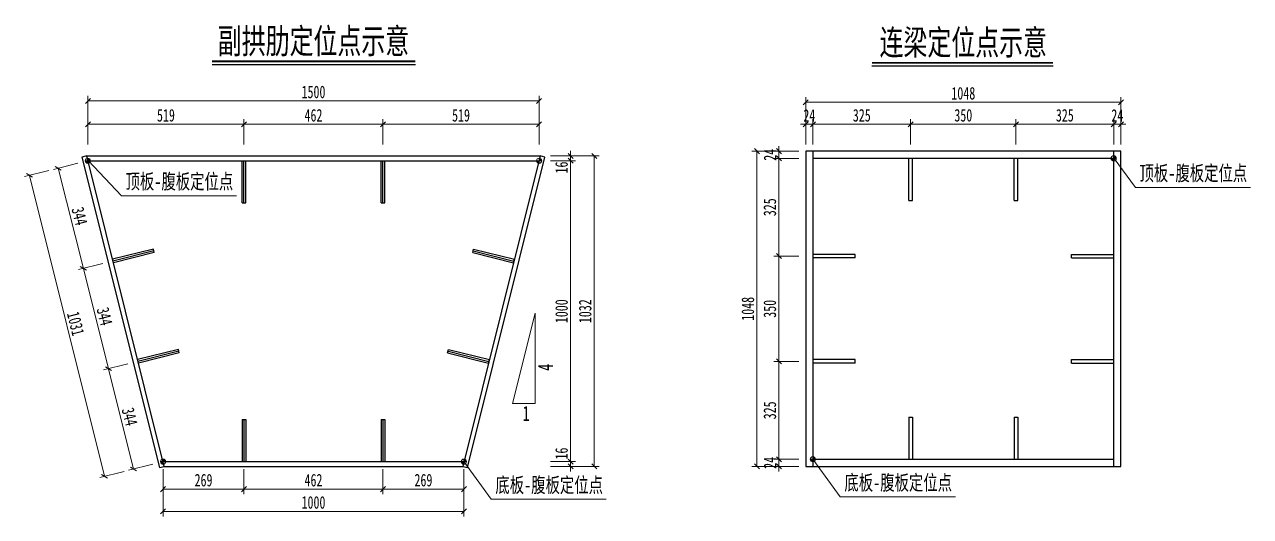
# Model space of a CAD drawing. Header units: millimetres. Extents: x -60009 to 63758, y -2164 to 95433.
# Drawn here: x -26886 to -22811, y 47503 to 49138 of the extents above; entities that cross this region are included whole.
import ezdxf
from ezdxf.enums import TextEntityAlignment as Align

# ---------------------------------------------------------------- set-up
doc = ezdxf.new("R2010")
doc.units = ezdxf.units.MM
doc.layers.get('Defpoints').update_dxf_attribs({"color": 8})
for name, color, linetype, lineweight in [('文字', 7, 'Continuous', 15), ('标注线及字体', 2, 'Continuous', 15), ('细实线', 4, 'Continuous', 15), ('钢板粗线', 1, 'Continuous', 25)]:
    doc.layers.add(name, color=color, linetype=linetype, lineweight=lineweight)
doc.styles.add('111', font='仿宋_GB2312.TTF', dxfattribs={"width": 0.7})
doc.styles.add('BM_Dim', font='仿宋_GB2312.TTF', dxfattribs={"width": 0.85})
doc.dimstyles.new('200', dxfattribs={"dimscale": 0, "dimtxt": 2.5, "dimasz": 1, "dimexe": 1, "dimexo": 1, "dimgap": 0.6, "dimtad": 1, "dimdec": 0, "dimdsep": 46, "dimtxsty": '111', "dimblk": 'OBLIQUE', "dimcen": 0, "dimclrd": 4, "dimclre": 4, "dimclrt": 4, "dimadec": 1, "dimazin": 2, "dimtfac": 1, "dimtdec": 0, "dimtix": 1, "dimtmove": 2, "dimatfit": 3, "dimfxl": 4, "dimfxlon": 1, "dimtolj": 1, "dimlwd": -1, "dimlwe": -1, "dimarcsym": 0})

# ---------------------------------------------------------------- blocks, each defined once
blk = doc.blocks.new('_Oblique')
at = {"color": 0, "linetype": 'ByBlock', "lineweight": -2}
blk.add_line((-0.5, -0.5), (0.5, 0.5), dxfattribs=at)
blk = doc.blocks.new('*D86')
at = {"layer": 'Defpoints', "color": 0}
for p in [(-26156.6, 48806.5), (-26675.6, 48685.3), (-26156.6, 48685.3)]:
    blk.add_point(p, dxfattribs=at)
at = {"layer": '细实线', "color": 4}
for p, q in [((-26675.6, 48739.8), (-26675.6, 48823.2)), ((-26675.6, 48806.5), (-26156.6, 48806.5)), ((-26156.6, 48739.8), (-26156.6, 48823.2))]:
    blk.add_line(p, q, dxfattribs=at)
at = {"layer": '细实线', "color": 4, "xscale": 16.66666666666666, "yscale": 16.66666666666666, "zscale": 16.66666666666666, "rotation": 180}
blk.add_blockref('_Oblique', (-26675.6, 48806.5), dxfattribs=at)
at = {"layer": '细实线', "color": 4, "xscale": 16.66666666666666, "yscale": 16.66666666666666, "zscale": 16.66666666666666}
blk.add_blockref('_Oblique', (-26156.6, 48806.5), dxfattribs=at)
at = {"layer": '细实线', "color": 4, "insert": (-26416.1, 48836.3), "char_height": 41.67, "attachment_point": 5, "style": '111'}
blk.add_mtext('\\A1;519', dxfattribs=at)
blk = doc.blocks.new('*D87')
at = {"layer": 'Defpoints', "color": 0}
for p in [(-25694.6, 48806.5), (-26156.6, 48685.3), (-25694.6, 48685.3)]:
    blk.add_point(p, dxfattribs=at)
at = {"layer": '细实线', "color": 4}
for p, q in [((-26156.6, 48739.8), (-26156.6, 48823.2)), ((-26156.6, 48806.5), (-25694.6, 48806.5)), ((-25694.6, 48739.8), (-25694.6, 48823.2))]:
    blk.add_line(p, q, dxfattribs=at)
at = {"layer": '细实线', "color": 4, "xscale": 16.66666666666666, "yscale": 16.66666666666666, "zscale": 16.66666666666666, "rotation": 180}
blk.add_blockref('_Oblique', (-26156.6, 48806.5), dxfattribs=at)
at = {"layer": '细实线', "color": 4, "xscale": 16.66666666666666, "yscale": 16.66666666666666, "zscale": 16.66666666666666}
blk.add_blockref('_Oblique', (-25694.6, 48806.5), dxfattribs=at)
at = {"layer": '细实线', "color": 4, "insert": (-25925.6, 48836.3), "char_height": 41.67, "attachment_point": 5, "style": '111'}
blk.add_mtext('\\A1;462', dxfattribs=at)
blk = doc.blocks.new('*D88')
at = {"layer": 'Defpoints', "color": 0}
for p in [(-25694.6, 48806.5), (-25694.6, 48685.3), (-25175.6, 48685.3)]:
    blk.add_point(p, dxfattribs=at)
at = {"layer": '细实线', "color": 4}
for p, q in [((-25694.6, 48739.8), (-25694.6, 48823.2)), ((-25175.6, 48806.5), (-25694.6, 48806.5)), ((-25175.6, 48739.8), (-25175.6, 48823.2))]:
    blk.add_line(p, q, dxfattribs=at)
at = {"layer": '细实线', "color": 4, "xscale": 16.66666666666666, "yscale": 16.66666666666666, "zscale": 16.66666666666666, "rotation": 180}
blk.add_blockref('_Oblique', (-25694.6, 48806.5), dxfattribs=at)
at = {"layer": '细实线', "color": 4, "xscale": 16.66666666666666, "yscale": 16.66666666666666, "zscale": 16.66666666666666}
blk.add_blockref('_Oblique', (-25175.6, 48806.5), dxfattribs=at)
at = {"layer": '细实线', "color": 4, "insert": (-25435.1, 48836.3), "char_height": 41.67, "attachment_point": 5, "style": '111'}
blk.add_mtext('\\A1;519', dxfattribs=at)
blk = doc.blocks.new('*D89')
at = {"layer": 'Defpoints', "color": 0, "transparency": 16777216}
for p in [(-25175.6, 48884.1), (-26675.6, 48685.3), (-25175.6, 48685.3)]:
    blk.add_point(p, dxfattribs=at)
at = {"layer": '细实线', "color": 4, "transparency": 16777216}
for p, q in [((-26675.6, 48817.4), (-26675.6, 48900.8)), ((-26675.6, 48884.1), (-25175.6, 48884.1)), ((-25175.6, 48817.4), (-25175.6, 48900.8))]:
    blk.add_line(p, q, dxfattribs=at)
at = {"layer": '细实线', "color": 4, "transparency": 16777216, "xscale": 16.66666666666666, "yscale": 16.66666666666666, "zscale": 16.66666666666666, "rotation": 180}
blk.add_blockref('_Oblique', (-26675.6, 48884.1), dxfattribs=at)
at = {"layer": '细实线', "color": 4, "transparency": 16777216, "xscale": 16.66666666666666, "yscale": 16.66666666666666, "zscale": 16.66666666666666}
blk.add_blockref('_Oblique', (-25175.6, 48884.1), dxfattribs=at)
at = {"layer": '细实线', "color": 4, "transparency": 16777216, "insert": (-25925.6, 48913.9), "char_height": 41.67, "attachment_point": 5, "style": '111'}
blk.add_mtext('\\A1;1500', dxfattribs=at)
blk = doc.blocks.new('*D90')
at = {"layer": 'Defpoints', "color": 0, "transparency": 16777216}
for p in [(-26675.6, 48685.3), (-26592.3, 48352), (-26690.7, 48327.4)]:
    blk.add_point(p, dxfattribs=at)
at = {"layer": '细实线', "color": 4, "transparency": 16777216}
for p, q in [((-26709.3, 48676.9), (-26790.2, 48656.7)), ((-26774, 48660.7), (-26690.7, 48327.4)), ((-26626, 48343.6), (-26706.8, 48323.4))]:
    blk.add_line(p, q, dxfattribs=at)
at = {"layer": '细实线', "color": 4, "transparency": 16777216, "xscale": 16.66666666666666, "yscale": 16.66666666666666, "zscale": 16.66666666666666}
for p, rotation in [((-26774, 48660.7), 104.0362434679324), ((-26690.7, 48327.4), 284.0362434679324)]:
    blk.add_blockref('_Oblique', p, dxfattribs=dict(at, rotation=rotation))
at = {"layer": '细实线', "color": 4, "transparency": 16777216, "insert": (-26703.4, 48501.3), "char_height": 41.67, "attachment_point": 5, "rotation": 284.0362, "style": '111'}
blk.add_mtext('\\A1;344', dxfattribs=at)
blk = doc.blocks.new('*D91')
at = {"layer": 'Defpoints', "color": 0, "transparency": 16777216}
for p in [(-26592.3, 48352), (-26509, 48018.7), (-26607.3, 47994.1)]:
    blk.add_point(p, dxfattribs=at)
at = {"layer": '细实线', "color": 4, "transparency": 16777216}
for p, q in [((-26626, 48343.6), (-26706.8, 48323.4)), ((-26690.7, 48327.4), (-26607.3, 47994.1)), ((-26542.6, 48010.2), (-26623.5, 47990))]:
    blk.add_line(p, q, dxfattribs=at)
at = {"layer": '细实线', "color": 4, "transparency": 16777216, "xscale": 16.66666666666666, "yscale": 16.66666666666666, "zscale": 16.66666666666666}
for p, rotation in [((-26690.7, 48327.4), 104.0362434679335), ((-26607.3, 47994.1), 284.0362434679336)]:
    blk.add_blockref('_Oblique', p, dxfattribs=dict(at, rotation=rotation))
at = {"layer": '细实线', "color": 4, "transparency": 16777216, "insert": (-26620.1, 48168), "char_height": 41.67, "attachment_point": 5, "rotation": 284.0362, "style": '111'}
blk.add_mtext('\\A1;344', dxfattribs=at)
blk = doc.blocks.new('*D92')
at = {"layer": 'Defpoints', "color": 0, "transparency": 16777216}
for p in [(-26509, 48018.7), (-26524, 47660.7), (-26425.6, 47685.3)]:
    blk.add_point(p, dxfattribs=at)
at = {"layer": '细实线', "color": 4, "transparency": 16777216}
for p, q in [((-26542.6, 48010.2), (-26623.5, 47990)), ((-26607.3, 47994.1), (-26524, 47660.7)), ((-26459.3, 47676.9), (-26540.2, 47656.7))]:
    blk.add_line(p, q, dxfattribs=at)
at = {"layer": '细实线', "color": 4, "transparency": 16777216, "xscale": 16.66666666666666, "yscale": 16.66666666666666, "zscale": 16.66666666666666}
for p, rotation in [((-26607.3, 47994.1), 104.0362434679088), ((-26524, 47660.7), 284.0362434679088)]:
    blk.add_blockref('_Oblique', p, dxfattribs=dict(at, rotation=rotation))
at = {"layer": '细实线', "color": 4, "transparency": 16777216, "insert": (-26536.7, 47834.6), "char_height": 41.67, "attachment_point": 5, "rotation": 284.0362, "style": '111'}
blk.add_mtext('\\A1;344', dxfattribs=at)
blk = doc.blocks.new('*D93')
at = {"layer": 'Defpoints', "color": 0, "transparency": 16777216}
for p in [(-26675.6, 48685.3), (-26425.6, 47685.3), (-26620.1, 47636.7)]:
    blk.add_point(p, dxfattribs=at)
at = {"layer": '细实线', "color": 4, "transparency": 16777216}
for p, q in [((-26805.4, 48652.9), (-26886.3, 48632.7)), ((-26870.1, 48636.7), (-26620.1, 47636.7)), ((-26555.4, 47652.9), (-26636.3, 47632.7))]:
    blk.add_line(p, q, dxfattribs=at)
at = {"layer": '细实线', "color": 4, "transparency": 16777216, "xscale": 16.66666666666666, "yscale": 16.66666666666666, "zscale": 16.66666666666666}
for p, rotation in [((-26870.1, 48636.7), 104.0362434679265), ((-26620.1, 47636.7), 284.0362434679265)]:
    blk.add_blockref('_Oblique', p, dxfattribs=dict(at, rotation=rotation))
at = {"layer": '细实线', "color": 4, "transparency": 16777216, "insert": (-26716.2, 48144), "char_height": 41.67, "attachment_point": 5, "rotation": 284.0362, "style": '111'}
blk.add_mtext('\\A1;1031', dxfattribs=at)
blk = doc.blocks.new('*D94')
at = {"layer": 'Defpoints', "color": 0}
for p in [(-26425.6, 47685.3), (-26156.6, 47685.3), (-26156.6, 47593.8)]:
    blk.add_point(p, dxfattribs=at)
at = {"layer": '细实线', "color": 4}
for p, q in [((-26425.6, 47660.4), (-26425.6, 47577.1)), ((-26156.6, 47660.4), (-26156.6, 47577.1)), ((-26425.6, 47593.8), (-26156.6, 47593.8))]:
    blk.add_line(p, q, dxfattribs=at)
at = {"layer": '细实线', "color": 4, "xscale": 16.66666666666666, "yscale": 16.66666666666666, "zscale": 16.66666666666666, "rotation": 180}
blk.add_blockref('_Oblique', (-26425.6, 47593.8), dxfattribs=at)
at = {"layer": '细实线', "color": 4, "xscale": 16.66666666666666, "yscale": 16.66666666666666, "zscale": 16.66666666666666}
blk.add_blockref('_Oblique', (-26156.6, 47593.8), dxfattribs=at)
at = {"layer": '细实线', "color": 4, "insert": (-26291.1, 47623.6), "char_height": 41.67, "attachment_point": 5, "style": '111'}
blk.add_mtext('\\A1;269', dxfattribs=at)
blk = doc.blocks.new('*D95')
at = {"layer": 'Defpoints', "color": 0}
for p in [(-26156.6, 47685.3), (-25694.6, 47685.3), (-25694.6, 47593.8)]:
    blk.add_point(p, dxfattribs=at)
at = {"layer": '细实线', "color": 4}
for p, q in [((-26156.6, 47660.4), (-26156.6, 47577.1)), ((-25694.6, 47660.4), (-25694.6, 47577.1)), ((-26156.6, 47593.8), (-25694.6, 47593.8))]:
    blk.add_line(p, q, dxfattribs=at)
at = {"layer": '细实线', "color": 4, "xscale": 16.66666666666666, "yscale": 16.66666666666666, "zscale": 16.66666666666666, "rotation": 180}
blk.add_blockref('_Oblique', (-26156.6, 47593.8), dxfattribs=at)
at = {"layer": '细实线', "color": 4, "xscale": 16.66666666666666, "yscale": 16.66666666666666, "zscale": 16.66666666666666}
blk.add_blockref('_Oblique', (-25694.6, 47593.8), dxfattribs=at)
at = {"layer": '细实线', "color": 4, "insert": (-25925.6, 47623.6), "char_height": 41.67, "attachment_point": 5, "style": '111'}
blk.add_mtext('\\A1;462', dxfattribs=at)
blk = doc.blocks.new('*D96')
at = {"layer": 'Defpoints', "color": 0}
for p in [(-25694.6, 47685.3), (-25425.6, 47685.3), (-25694.6, 47593.8)]:
    blk.add_point(p, dxfattribs=at)
at = {"layer": '细实线', "color": 4}
for p, q in [((-25694.6, 47660.4), (-25694.6, 47577.1)), ((-25425.6, 47660.4), (-25425.6, 47577.1)), ((-25425.6, 47593.8), (-25694.6, 47593.8))]:
    blk.add_line(p, q, dxfattribs=at)
at = {"layer": '细实线', "color": 4, "xscale": 16.66666666666666, "yscale": 16.66666666666666, "zscale": 16.66666666666666, "rotation": 180}
blk.add_blockref('_Oblique', (-25694.6, 47593.8), dxfattribs=at)
at = {"layer": '细实线', "color": 4, "xscale": 16.66666666666666, "yscale": 16.66666666666666, "zscale": 16.66666666666666}
blk.add_blockref('_Oblique', (-25425.6, 47593.8), dxfattribs=at)
at = {"layer": '细实线', "color": 4, "insert": (-25560.1, 47623.6), "char_height": 41.67, "attachment_point": 5, "style": '111'}
blk.add_mtext('\\A1;269', dxfattribs=at)
blk = doc.blocks.new('*D97')
at = {"layer": 'Defpoints', "color": 0, "transparency": 16777216}
for p in [(-26425.6, 47685.3), (-25425.6, 47685.3), (-25425.6, 47519.7)]:
    blk.add_point(p, dxfattribs=at)
at = {"layer": '细实线', "color": 4, "transparency": 16777216}
for p, q in [((-26425.6, 47586.4), (-26425.6, 47503)), ((-25425.6, 47586.4), (-25425.6, 47503)), ((-26425.6, 47519.7), (-25425.6, 47519.7))]:
    blk.add_line(p, q, dxfattribs=at)
at = {"layer": '细实线', "color": 4, "transparency": 16777216, "xscale": 16.66666666666666, "yscale": 16.66666666666666, "zscale": 16.66666666666666, "rotation": 180}
blk.add_blockref('_Oblique', (-26425.6, 47519.7), dxfattribs=at)
at = {"layer": '细实线', "color": 4, "transparency": 16777216, "xscale": 16.66666666666666, "yscale": 16.66666666666666, "zscale": 16.66666666666666}
blk.add_blockref('_Oblique', (-25425.6, 47519.7), dxfattribs=at)
at = {"layer": '细实线', "color": 4, "transparency": 16777216, "insert": (-25925.6, 47549.5), "char_height": 41.67, "attachment_point": 5, "style": '111'}
blk.add_mtext('\\A1;1000', dxfattribs=at)
blk = doc.blocks.new('*D98')
at = {"layer": 'Defpoints', "color": 0, "transparency": 16777216}
for p in [(-25219.5, 48685.3), (-25463.3, 47685.3), (-25070.9, 47685.3)]:
    blk.add_point(p, dxfattribs=at)
at = {"layer": '细实线', "color": 4, "transparency": 16777216}
for p, q in [((-25137.5, 48685.3), (-25054.2, 48685.3)), ((-25070.9, 48685.3), (-25070.9, 47685.3)), ((-25137.5, 47685.3), (-25054.2, 47685.3))]:
    blk.add_line(p, q, dxfattribs=at)
at = {"layer": '细实线', "color": 4, "transparency": 16777216, "xscale": 16.66666666666666, "yscale": 16.66666666666666, "zscale": 16.66666666666666}
for p, rotation in [((-25070.9, 48685.3), 90), ((-25070.9, 47685.3), 270)]:
    blk.add_blockref('_Oblique', p, dxfattribs=dict(at, rotation=rotation))
at = {"layer": '细实线', "color": 4, "transparency": 16777216, "insert": (-25100.7, 48185.3), "char_height": 41.67, "attachment_point": 5, "rotation": 90, "style": '111'}
blk.add_mtext('\\A1;1000', dxfattribs=at)
blk = doc.blocks.new('*D99')
at = {"layer": 'Defpoints', "color": 0, "transparency": 16777216}
for p in [(-25219.5, 48685.3), (-25219, 48701.3), (-25070.9, 48701.3)]:
    blk.add_point(p, dxfattribs=at)
at = {"layer": '细实线', "color": 4, "transparency": 16777216}
for p, q in [((-25070.9, 48701.3), (-25070.9, 48718)), ((-25137.5, 48701.3), (-25054.2, 48701.3)), ((-25137.5, 48685.3), (-25054.2, 48685.3)), ((-25070.9, 48685.3), (-25070.9, 48701.3)), ((-25070.9, 48685.3), (-25070.9, 48668.7))]:
    blk.add_line(p, q, dxfattribs=at)
at = {"layer": '细实线', "color": 4, "transparency": 16777216, "xscale": 16.66666666666666, "yscale": 16.66666666666666, "zscale": 16.66666666666666}
for p, rotation in [((-25070.9, 48701.3), 270), ((-25070.9, 48685.3), 90)]:
    blk.add_blockref('_Oblique', p, dxfattribs=dict(at, rotation=rotation))
at = {"layer": '细实线', "color": 4, "transparency": 16777216, "insert": (-25100.7, 48662.8), "char_height": 41.67, "attachment_point": 5, "rotation": 90, "style": '111'}
blk.add_mtext('\\A1;16', dxfattribs=at)
blk = doc.blocks.new('*D100')
at = {"layer": 'Defpoints', "color": 0, "transparency": 16777216}
for p in [(-25463.9, 47669.3), (-25463.3, 47685.3), (-25070.9, 47685.3)]:
    blk.add_point(p, dxfattribs=at)
at = {"layer": '细实线', "color": 4, "transparency": 16777216}
for p, q in [((-25070.9, 47685.3), (-25070.9, 47702)), ((-25137.5, 47685.3), (-25054.2, 47685.3)), ((-25137.5, 47669.3), (-25054.2, 47669.3)), ((-25070.9, 47669.3), (-25070.9, 47685.3)), ((-25070.9, 47669.3), (-25070.9, 47652.7))]:
    blk.add_line(p, q, dxfattribs=at)
at = {"layer": '细实线', "color": 4, "transparency": 16777216, "xscale": 16.66666666666666, "yscale": 16.66666666666666, "zscale": 16.66666666666666}
for p, rotation in [((-25070.9, 47685.3), 270), ((-25070.9, 47669.3), 90)]:
    blk.add_blockref('_Oblique', p, dxfattribs=dict(at, rotation=rotation))
at = {"layer": '细实线', "color": 4, "transparency": 16777216, "insert": (-25100.7, 47712.1), "char_height": 41.67, "attachment_point": 5, "rotation": 90, "style": '111'}
blk.add_mtext('\\A1;16', dxfattribs=at)
blk = doc.blocks.new('*D101')
at = {"layer": 'Defpoints', "color": 0, "transparency": 16777216}
for p in [(-25185.6, 48701.3), (-25463.9, 47669.3), (-24992.4, 47669.3)]:
    blk.add_point(p, dxfattribs=at)
at = {"layer": '细实线', "color": 4, "transparency": 16777216}
for p, q in [((-25059.1, 48701.3), (-24975.7, 48701.3)), ((-24992.4, 48701.3), (-24992.4, 47669.3)), ((-25059.1, 47669.3), (-24975.7, 47669.3))]:
    blk.add_line(p, q, dxfattribs=at)
at = {"layer": '细实线', "color": 4, "transparency": 16777216, "xscale": 16.66666666666666, "yscale": 16.66666666666666, "zscale": 16.66666666666666}
for p, rotation in [((-24992.4, 48701.3), 90), ((-24992.4, 47669.3), 270)]:
    blk.add_blockref('_Oblique', p, dxfattribs=dict(at, rotation=rotation))
at = {"layer": '细实线', "color": 4, "transparency": 16777216, "insert": (-25022.2, 48185.3), "char_height": 41.67, "attachment_point": 5, "rotation": 90, "style": '111'}
blk.add_mtext('\\A1;1032', dxfattribs=at)
blk = doc.blocks.new('定位点')
at = {"layer": '细实线'}
h = blk.add_hatch(color=256, dxfattribs=at)
h.dxf.hatch_style = 1
h.paths.add_polyline_path([(0, -8.7, -0.414214), (-8.7, 0), (0, 0)])
h = blk.add_hatch(color=256, dxfattribs=at)
h.dxf.hatch_style = 1
h.paths.add_polyline_path([(0, 8.7, -0.414214), (8.7, 0), (0, 0)])
for p, q in [((-8.7, 0), (8.7, 0)), ((0, 8.7), (0, -8.7))]:
    blk.add_line(p, q, dxfattribs=at)
blk.add_circle((0, 0), 8.7, dxfattribs=at)
blk = doc.blocks.new('*D949')
at = {"layer": 'Defpoints', "color": 0, "transparency": 16777216}
for p in [(-24265.3, 48806.5), (-24289.3, 48656.7), (-24265.3, 48656.7)]:
    blk.add_point(p, dxfattribs=at)
at = {"layer": '细实线', "color": 4, "transparency": 16777216}
for p, q in [((-24289.3, 48806.5), (-24306, 48806.5)), ((-24289.3, 48739.8), (-24289.3, 48823.2)), ((-24289.3, 48806.5), (-24265.3, 48806.5)), ((-24265.3, 48739.8), (-24265.3, 48823.2)), ((-24265.3, 48806.5), (-24248.6, 48806.5))]:
    blk.add_line(p, q, dxfattribs=at)
at = {"layer": '细实线', "color": 4, "transparency": 16777216, "xscale": 16.66666666666666, "yscale": 16.66666666666666, "zscale": 16.66666666666666}
blk.add_blockref('_Oblique', (-24289.3, 48806.5), dxfattribs=at)
at = {"layer": '细实线', "color": 4, "transparency": 16777216, "xscale": 16.66666666666666, "yscale": 16.66666666666666, "zscale": 16.66666666666666, "rotation": 180}
blk.add_blockref('_Oblique', (-24265.3, 48806.5), dxfattribs=at)
at = {"layer": '细实线', "color": 4, "transparency": 16777216, "insert": (-24277.3, 48835.9), "char_height": 41.67, "attachment_point": 5, "style": '111'}
blk.add_mtext('\\A1;24', dxfattribs=at)
blk = doc.blocks.new('*D950')
at = {"layer": 'Defpoints', "color": 0}
for p in [(-23940.3, 48806.5), (-24265.3, 48656.7), (-23940.3, 48553.3)]:
    blk.add_point(p, dxfattribs=at)
at = {"layer": '细实线', "color": 4}
for p, q in [((-24265.3, 48739.8), (-24265.3, 48823.2)), ((-24265.3, 48806.5), (-23940.3, 48806.5)), ((-23940.3, 48739.8), (-23940.3, 48823.2))]:
    blk.add_line(p, q, dxfattribs=at)
at = {"layer": '细实线', "color": 4, "xscale": 16.66666666666666, "yscale": 16.66666666666666, "zscale": 16.66666666666666, "rotation": 180}
blk.add_blockref('_Oblique', (-24265.3, 48806.5), dxfattribs=at)
at = {"layer": '细实线', "color": 4, "xscale": 16.66666666666666, "yscale": 16.66666666666666, "zscale": 16.66666666666666}
blk.add_blockref('_Oblique', (-23940.3, 48806.5), dxfattribs=at)
at = {"layer": '细实线', "color": 4, "insert": (-24102.8, 48836.3), "char_height": 41.67, "attachment_point": 5, "style": '111'}
blk.add_mtext('\\A1;325', dxfattribs=at)
blk = doc.blocks.new('*D951')
at = {"layer": 'Defpoints', "color": 0}
for p in [(-23940.3, 48806.5), (-23940.3, 48553.3), (-23590.3, 48553.3)]:
    blk.add_point(p, dxfattribs=at)
at = {"layer": '细实线', "color": 4}
for p, q in [((-23940.3, 48739.8), (-23940.3, 48823.2)), ((-23590.3, 48806.5), (-23940.3, 48806.5)), ((-23590.3, 48739.8), (-23590.3, 48823.2))]:
    blk.add_line(p, q, dxfattribs=at)
at = {"layer": '细实线', "color": 4, "xscale": 16.66666666666666, "yscale": 16.66666666666666, "zscale": 16.66666666666666, "rotation": 180}
blk.add_blockref('_Oblique', (-23940.3, 48806.5), dxfattribs=at)
at = {"layer": '细实线', "color": 4, "xscale": 16.66666666666666, "yscale": 16.66666666666666, "zscale": 16.66666666666666}
blk.add_blockref('_Oblique', (-23590.3, 48806.5), dxfattribs=at)
at = {"layer": '细实线', "color": 4, "insert": (-23765.3, 48836.3), "char_height": 41.67, "attachment_point": 5, "style": '111'}
blk.add_mtext('\\A1;350', dxfattribs=at)
blk = doc.blocks.new('*D952')
at = {"layer": 'Defpoints', "color": 0, "transparency": 16777216}
for p in [(-23265.3, 48806.5), (-23265.3, 48656.7), (-23241.3, 48656.7)]:
    blk.add_point(p, dxfattribs=at)
at = {"layer": '细实线', "color": 4, "transparency": 16777216}
for p, q in [((-23265.3, 48806.5), (-23282, 48806.5)), ((-23265.3, 48739.8), (-23265.3, 48823.2)), ((-23241.3, 48806.5), (-23265.3, 48806.5)), ((-23241.3, 48739.8), (-23241.3, 48823.2)), ((-23241.3, 48806.5), (-23224.6, 48806.5))]:
    blk.add_line(p, q, dxfattribs=at)
at = {"layer": '细实线', "color": 4, "transparency": 16777216, "xscale": 16.66666666666666, "yscale": 16.66666666666666, "zscale": 16.66666666666666}
blk.add_blockref('_Oblique', (-23265.3, 48806.5), dxfattribs=at)
at = {"layer": '细实线', "color": 4, "transparency": 16777216, "xscale": 16.66666666666666, "yscale": 16.66666666666666, "zscale": 16.66666666666666, "rotation": 180}
blk.add_blockref('_Oblique', (-23241.3, 48806.5), dxfattribs=at)
at = {"layer": '细实线', "color": 4, "transparency": 16777216, "insert": (-23253.3, 48835.9), "char_height": 41.67, "attachment_point": 5, "style": '111'}
blk.add_mtext('\\A1;24', dxfattribs=at)
blk = doc.blocks.new('*D953')
at = {"layer": 'Defpoints', "color": 0}
for p in [(-23590.3, 48806.5), (-23265.3, 48656.7), (-23590.3, 48553.3)]:
    blk.add_point(p, dxfattribs=at)
at = {"layer": '细实线', "color": 4}
for p, q in [((-23590.3, 48739.8), (-23590.3, 48823.2)), ((-23265.3, 48806.5), (-23590.3, 48806.5)), ((-23265.3, 48739.8), (-23265.3, 48823.2))]:
    blk.add_line(p, q, dxfattribs=at)
at = {"layer": '细实线', "color": 4, "xscale": 16.66666666666666, "yscale": 16.66666666666666, "zscale": 16.66666666666666, "rotation": 180}
blk.add_blockref('_Oblique', (-23590.3, 48806.5), dxfattribs=at)
at = {"layer": '细实线', "color": 4, "xscale": 16.66666666666666, "yscale": 16.66666666666666, "zscale": 16.66666666666666}
blk.add_blockref('_Oblique', (-23265.3, 48806.5), dxfattribs=at)
at = {"layer": '细实线', "color": 4, "insert": (-23427.8, 48836.3), "char_height": 41.67, "attachment_point": 5, "style": '111'}
blk.add_mtext('\\A1;325', dxfattribs=at)
blk = doc.blocks.new('*D954')
at = {"layer": 'Defpoints', "color": 0, "transparency": 16777216}
for p in [(-24289.3, 48879.7), (-24289.3, 48671.7), (-23241.3, 48656.7)]:
    blk.add_point(p, dxfattribs=at)
at = {"layer": '细实线', "color": 4, "transparency": 16777216}
for p, q in [((-24289.3, 48813), (-24289.3, 48896.3)), ((-23241.3, 48879.7), (-24289.3, 48879.7)), ((-23241.3, 48813), (-23241.3, 48896.3))]:
    blk.add_line(p, q, dxfattribs=at)
at = {"layer": '细实线', "color": 4, "transparency": 16777216, "xscale": 16.66666666666666, "yscale": 16.66666666666666, "zscale": 16.66666666666666, "rotation": 180}
blk.add_blockref('_Oblique', (-24289.3, 48879.7), dxfattribs=at)
at = {"layer": '细实线', "color": 4, "transparency": 16777216, "xscale": 16.66666666666666, "yscale": 16.66666666666666, "zscale": 16.66666666666666}
blk.add_blockref('_Oblique', (-23241.3, 48879.7), dxfattribs=at)
at = {"layer": '细实线', "color": 4, "transparency": 16777216, "insert": (-23765.3, 48909.5), "char_height": 41.67, "attachment_point": 5, "style": '111'}
blk.add_mtext('\\A1;1048', dxfattribs=at)
blk = doc.blocks.new('*D955')
at = {"layer": 'Defpoints', "color": 0, "transparency": 16777216}
for p in [(-24378.5, 47693.3), (-24228.6, 47693.3), (-24228.6, 47669.3)]:
    blk.add_point(p, dxfattribs=at)
at = {"layer": '细实线', "color": 4, "transparency": 16777216}
for p, q in [((-24311.8, 47693.3), (-24395.1, 47693.3)), ((-24378.5, 47693.3), (-24378.5, 47710)), ((-24378.5, 47669.3), (-24378.5, 47693.3)), ((-24311.8, 47669.3), (-24395.1, 47669.3)), ((-24378.5, 47669.3), (-24378.5, 47652.7))]:
    blk.add_line(p, q, dxfattribs=at)
at = {"layer": '细实线', "color": 4, "transparency": 16777216, "xscale": 16.66666666666666, "yscale": 16.66666666666666, "zscale": 16.66666666666666}
for p, rotation in [((-24378.5, 47693.3), 270), ((-24378.5, 47669.3), 90)]:
    blk.add_blockref('_Oblique', p, dxfattribs=dict(at, rotation=rotation))
at = {"layer": '细实线', "color": 4, "transparency": 16777216, "insert": (-24407.8, 47681.3), "char_height": 41.67, "attachment_point": 5, "rotation": 90, "style": '111'}
blk.add_mtext('\\A1;24', dxfattribs=at)
blk = doc.blocks.new('*D956')
at = {"layer": 'Defpoints', "color": 0}
for p in [(-24378.5, 48018.3), (-24125.3, 48018.3), (-24228.6, 47693.3)]:
    blk.add_point(p, dxfattribs=at)
at = {"layer": '细实线', "color": 4}
for p, q in [((-24311.8, 48018.3), (-24395.1, 48018.3)), ((-24378.5, 47693.3), (-24378.5, 48018.3)), ((-24311.8, 47693.3), (-24395.1, 47693.3))]:
    blk.add_line(p, q, dxfattribs=at)
at = {"layer": '细实线', "color": 4, "xscale": 16.66666666666666, "yscale": 16.66666666666666, "zscale": 16.66666666666666}
for p, rotation in [((-24378.5, 48018.3), 90), ((-24378.5, 47693.3), 270)]:
    blk.add_blockref('_Oblique', p, dxfattribs=dict(at, rotation=rotation))
at = {"layer": '细实线', "color": 4, "insert": (-24408.3, 47855.8), "char_height": 41.67, "attachment_point": 5, "rotation": 90, "style": '111'}
blk.add_mtext('\\A1;325', dxfattribs=at)
blk = doc.blocks.new('*D957')
at = {"layer": 'Defpoints', "color": 0}
for p in [(-24125.3, 48368.3), (-24378.5, 48018.3), (-24125.3, 48018.3)]:
    blk.add_point(p, dxfattribs=at)
at = {"layer": '细实线', "color": 4}
for p, q in [((-24311.8, 48368.3), (-24395.1, 48368.3)), ((-24378.5, 48368.3), (-24378.5, 48018.3)), ((-24311.8, 48018.3), (-24395.1, 48018.3))]:
    blk.add_line(p, q, dxfattribs=at)
at = {"layer": '细实线', "color": 4, "xscale": 16.66666666666666, "yscale": 16.66666666666666, "zscale": 16.66666666666666}
for p, rotation in [((-24378.5, 48368.3), 90), ((-24378.5, 48018.3), 270)]:
    blk.add_blockref('_Oblique', p, dxfattribs=dict(at, rotation=rotation))
at = {"layer": '细实线', "color": 4, "insert": (-24408.3, 48193.3), "char_height": 41.67, "attachment_point": 5, "rotation": 90, "style": '111'}
blk.add_mtext('\\A1;350', dxfattribs=at)
blk = doc.blocks.new('*D958')
at = {"layer": 'Defpoints', "color": 0, "transparency": 16777216}
for p in [(-24228.6, 48717.3), (-24378.5, 48693.3), (-24228.6, 48693.3)]:
    blk.add_point(p, dxfattribs=at)
at = {"layer": '细实线', "color": 4, "transparency": 16777216}
for p, q in [((-24311.8, 48717.3), (-24395.1, 48717.3)), ((-24378.5, 48717.3), (-24378.5, 48734)), ((-24378.5, 48717.3), (-24378.5, 48693.3)), ((-24311.8, 48693.3), (-24395.1, 48693.3)), ((-24378.5, 48693.3), (-24378.5, 48676.7))]:
    blk.add_line(p, q, dxfattribs=at)
at = {"layer": '细实线', "color": 4, "transparency": 16777216, "xscale": 16.66666666666666, "yscale": 16.66666666666666, "zscale": 16.66666666666666}
for p, rotation in [((-24378.5, 48717.3), 270), ((-24378.5, 48693.3), 90)]:
    blk.add_blockref('_Oblique', p, dxfattribs=dict(at, rotation=rotation))
at = {"layer": '细实线', "color": 4, "transparency": 16777216, "insert": (-24407.8, 48705.3), "char_height": 41.67, "attachment_point": 5, "rotation": 90, "style": '111'}
blk.add_mtext('\\A1;24', dxfattribs=at)
blk = doc.blocks.new('*D959')
at = {"layer": 'Defpoints', "color": 0}
for p in [(-24228.6, 48693.3), (-24378.5, 48368.3), (-24125.3, 48368.3)]:
    blk.add_point(p, dxfattribs=at)
at = {"layer": '细实线', "color": 4}
for p, q in [((-24311.8, 48693.3), (-24395.1, 48693.3)), ((-24378.5, 48693.3), (-24378.5, 48368.3)), ((-24311.8, 48368.3), (-24395.1, 48368.3))]:
    blk.add_line(p, q, dxfattribs=at)
at = {"layer": '细实线', "color": 4, "xscale": 16.66666666666666, "yscale": 16.66666666666666, "zscale": 16.66666666666666}
for p, rotation in [((-24378.5, 48693.3), 90), ((-24378.5, 48368.3), 270)]:
    blk.add_blockref('_Oblique', p, dxfattribs=dict(at, rotation=rotation))
at = {"layer": '细实线', "color": 4, "insert": (-24408.3, 48530.8), "char_height": 41.67, "attachment_point": 5, "rotation": 90, "style": '111'}
blk.add_mtext('\\A1;325', dxfattribs=at)
blk = doc.blocks.new('*D960')
at = {"layer": 'Defpoints', "color": 0, "transparency": 16777216}
for p in [(-24228.6, 48717.3), (-24451.6, 47669.3), (-24243.7, 47669.3)]:
    blk.add_point(p, dxfattribs=at)
at = {"layer": '细实线', "color": 4, "transparency": 16777216}
for p, q in [((-24385, 48717.3), (-24468.3, 48717.3)), ((-24451.6, 48717.3), (-24451.6, 47669.3)), ((-24385, 47669.3), (-24468.3, 47669.3))]:
    blk.add_line(p, q, dxfattribs=at)
at = {"layer": '细实线', "color": 4, "transparency": 16777216, "xscale": 16.66666666666666, "yscale": 16.66666666666666, "zscale": 16.66666666666666}
for p, rotation in [((-24451.6, 48717.3), 90), ((-24451.6, 47669.3), 270)]:
    blk.add_blockref('_Oblique', p, dxfattribs=dict(at, rotation=rotation))
at = {"layer": '细实线', "color": 4, "transparency": 16777216, "insert": (-24481.4, 48193.3), "char_height": 41.67, "attachment_point": 5, "rotation": 90, "style": '111'}
blk.add_mtext('\\A1;1048', dxfattribs=at)

msp = doc.modelspace()

# ---------------------------------------------------------------- linework, layer by layer
at = {"color": 4}
for p, q in [((-26262.7, 49005.7), (-25587, 49005.7)), ((-24069, 49001.2), (-23467, 49001.2))]:
    msp.add_line(p, q, dxfattribs=at)
at = {"color": 6, "const_width": 6}
for points in [[(-26262.7, 49015.7), (-25587, 49015.7)], [(-24069, 49011.2), (-23467, 49011.2)]]:
    msp.add_lwpolyline(points, dxfattribs=at)
at = {"layer": 'Defpoints'}
for p, q in [((-26156.6, 48545.3), (-26156.6, 48685.3)), ((-25694.6, 48545.3), (-25694.6, 48685.3)), ((-26456.5, 48386), (-26592.3, 48352)), ((-25394.8, 48386), (-25259, 48352)), ((-26373.1, 48052.6), (-26509, 48018.7)), ((-25478.1, 48052.6), (-25342.3, 48018.7)), ((-26156.6, 47825.3), (-26156.6, 47685.3)), ((-25694.6, 47825.3), (-25694.6, 47685.3))]:
    msp.add_line(p, q, dxfattribs=at)
at = {"layer": '细实线'}
for p, q in [((-26564.2, 48569.3), (-26674.1, 48685.3)), ((-23193.3, 48596.7), (-23263.8, 48693.3)), ((-23193.3, 48596.7), (-22810.6, 48596.7)), ((-26564.2, 48569.3), (-26181.4, 48569.3)), ((-25264.1, 47878.4), (-25189.1, 48178.4)), ((-25189.1, 47878.4), (-25189.1, 48178.4)), ((-25264.1, 47878.4), (-25189.1, 47878.4)), ((-24174.5, 47568.2), (-24265.3, 47693.3)), ((-25334.8, 47560.2), (-25425.6, 47685.3)), ((-24174.5, 47568.2), (-23791.7, 47568.2)), ((-25334.8, 47560.2), (-24952.1, 47560.2))]:
    msp.add_line(p, q, dxfattribs=at)
for p in [(-26592.3, 48352), (-26509, 48018.7)]:
    msp.add_point(p, dxfattribs=at)
at = {"layer": '钢板粗线', "color": 8}
for p, q in [((-24265.3, 48717.3), (-24265.3, 47669.3)), ((-23265.3, 47669.3), (-23265.3, 48717.3)), ((-26679.6, 48701.3), (-25171.6, 48701.3)), ((-26675.6, 48685.3), (-25175.6, 48685.3)), ((-26162.6, 48545.3), (-26162.6, 48685.3)), ((-26156.6, 48685.3), (-26144.6, 48685.3)), ((-26150.6, 48545.3), (-26150.6, 48685.3)), ((-25706.6, 48685.3), (-25694.6, 48685.3)), ((-25700.6, 48545.3), (-25700.6, 48685.3)), ((-25688.6, 48545.3), (-25688.6, 48685.3)), ((-25171.6, 48701.3), (-25429.6, 47669.3)), ((-25414.1, 47665.5), (-25156.1, 48697.5)), ((-25156.1, 48697.5), (-25171.6, 48701.3)), ((-23265.3, 48693.3), (-24265.3, 48693.3)), ((-23946.3, 48553.3), (-23946.3, 48693.3)), ((-23934.3, 48553.3), (-23934.3, 48693.3)), ((-23596.3, 48553.3), (-23596.3, 48693.3)), ((-23584.3, 48553.3), (-23584.3, 48693.3)), ((-26162.6, 48545.3), (-26150.6, 48545.3)), ((-25700.6, 48545.3), (-25688.6, 48545.3)), ((-23946.3, 48553.3), (-23934.3, 48553.3)), ((-23596.3, 48553.3), (-23584.3, 48553.3)), ((-26457.9, 48391.8), (-26593.8, 48357.8)), ((-26455, 48380.1), (-26590.8, 48346.2)), ((-26455, 48380.1), (-26457.9, 48391.8)), ((-25396.2, 48380.1), (-25393.3, 48391.8)), ((-25396.2, 48380.1), (-25260.4, 48346.2)), ((-25393.3, 48391.8), (-25257.5, 48357.8)), ((-26590.8, 48346.2), (-26593.8, 48357.8)), ((-25260.4, 48346.2), (-25257.5, 48357.8)), ((-24125.3, 48374.3), (-24265.3, 48374.3)), ((-24125.3, 48362.3), (-24265.3, 48362.3)), ((-24125.3, 48362.3), (-24125.3, 48374.3)), ((-23405.3, 48362.3), (-23405.3, 48374.3)), ((-23405.3, 48374.3), (-23265.3, 48374.3)), ((-23405.3, 48362.3), (-23265.3, 48362.3)), ((-26374.6, 48058.4), (-26510.4, 48024.5)), ((-26371.7, 48046.8), (-26374.6, 48058.4)), ((-25479.6, 48046.8), (-25476.7, 48058.4)), ((-25476.7, 48058.4), (-25340.8, 48024.5)), ((-26507.5, 48012.8), (-26510.4, 48024.5)), ((-26371.7, 48046.8), (-26507.5, 48012.8)), ((-25479.6, 48046.8), (-25343.8, 48012.8)), ((-25343.8, 48012.8), (-25340.8, 48024.5)), ((-24125.3, 48024.3), (-24265.3, 48024.3)), ((-24125.3, 48012.3), (-24265.3, 48012.3)), ((-24125.3, 48012.3), (-24125.3, 48024.3)), ((-23405.3, 48012.3), (-23405.3, 48024.3)), ((-23405.3, 48024.3), (-23265.3, 48024.3)), ((-23405.3, 48012.3), (-23265.3, 48012.3)), ((-26162.6, 47825.3), (-26150.6, 47825.3)), ((-26162.6, 47825.3), (-26162.6, 47685.3)), ((-26150.6, 47825.3), (-26150.6, 47685.3)), ((-25700.6, 47825.3), (-25688.6, 47825.3)), ((-25700.6, 47825.3), (-25700.6, 47685.3)), ((-25688.6, 47825.3), (-25688.6, 47685.3)), ((-23946.3, 47833.3), (-23934.3, 47833.3)), ((-23946.3, 47833.3), (-23946.3, 47693.3)), ((-23934.3, 47833.3), (-23934.3, 47693.3)), ((-23596.3, 47833.3), (-23584.3, 47833.3)), ((-23596.3, 47833.3), (-23596.3, 47693.3)), ((-23584.3, 47833.3), (-23584.3, 47693.3)), ((-24265.3, 47693.3), (-23265.3, 47693.3)), ((-26425.6, 47685.3), (-25425.6, 47685.3)), ((-26421.6, 47669.3), (-25429.6, 47669.3)), ((-26156.6, 47685.3), (-26144.6, 47685.3)), ((-25706.6, 47685.3), (-25694.6, 47685.3)), ((-25429.6, 47669.3), (-25414.1, 47665.5))]:
    msp.add_line(p, q, dxfattribs=at)
for points in [[(-24289.3, 48717.3), (-24289.3, 47669.3), (-23241.3, 47669.3), (-23241.3, 48717.3)], [(-26679.6, 48701.3), (-26695.2, 48697.5), (-26437.2, 47665.5), (-26421.6, 47669.3)]]:
    msp.add_lwpolyline(points, close=True, dxfattribs=at)

# ---------------------------------------------------------------- block references
at = {"layer": '细实线'}
for p in [(-26675.6, 48685.3), (-25175.6, 48685.3), (-23265.3, 48693.3), (-26425.6, 47685.3), (-25425.6, 47685.3), (-24265.3, 47693.3)]:
    msp.add_blockref('定位点', p, dxfattribs=at)

# ---------------------------------------------------------------- texts
at = {"layer": '文字', "style": 'BM_Dim', "width": 0.7}
for s, p in [('顶板-腹板定位点', (-23000.5, 48604.3)), ('顶板-腹板定位点', (-26371.4, 48576.8)), ('1', (-25218.3, 47805.9)), ('底板-腹板定位点', (-23981.7, 47575.7)), ('底板-腹板定位点', (-25142, 47567.7))]:
    msp.add_text(s, height=50, dxfattribs=at).set_placement(p, align=Align.BOTTOM_CENTER)
msp.add_text('4', height=50, rotation=90, dxfattribs=at).set_placement((-25114.4, 47998.9), align=Align.BOTTOM_CENTER)
at = {"layer": '标注线及字体', "color": 0, "style": '111', "width": 0.7}
for s, p in [('副拱肋定位点示意', (-25925.6, 49085.2)), ('连梁定位点示意', (-23765.3, 49080.8))]:
    msp.add_text(s, height=83.33, dxfattribs=at).set_placement(p, align=Align.MIDDLE)

# ---------------------------------------------------------------- dimensions: what is measured, and where the dimension line sits
at = {"layer": '细实线'}
for base, p1, p2, override, picture, middle in [((-25175.6, 48884.1), (-26675.6, 48685.3), (-25175.6, 48685.3), {"dimscale": 16.666667}, '*D89', (-25925.6, 48913.9)), ((-26156.6, 48806.5), (-26675.6, 48685.3), (-26156.6, 48685.3), {"dimscale": 16.666667}, '*D86', (-26416.1, 48836.3)), ((-25694.6, 48806.5), (-26156.6, 48685.3), (-25694.6, 48685.3), {"dimscale": 16.666667}, '*D87', (-25925.6, 48836.3)), ((-24265.3, 48806.5), (-24289.3, 48656.7), (-24265.3, 48656.7), {"dimscale": 16.666667, "dimblk": 'Oblique'}, '*D949', (-24277.3, 48835.9)), ((-23940.3, 48806.5), (-24265.3, 48656.7), (-23940.3, 48553.3), {"dimscale": 16.666667, "dimblk": 'Oblique'}, '*D950', (-24102.8, 48836.3)), ((-26156.6, 47593.8), (-26425.6, 47685.3), (-26156.6, 47685.3), {"dimscale": 16.666667, "dimblk": 'Oblique'}, '*D94', (-26291.1, 47623.6)), ((-25425.6, 47519.7), (-26425.6, 47685.3), (-25425.6, 47685.3), {"dimscale": 16.666667, "dimblk": 'Oblique'}, '*D97', (-25925.6, 47549.5)), ((-25694.6, 47593.8), (-26156.6, 47685.3), (-25694.6, 47685.3), {"dimscale": 16.666667, "dimblk": 'Oblique'}, '*D95', (-25925.6, 47623.6))]:
    dim = msp.add_linear_dim(base=base, p1=p1, p2=p2, dimstyle='200', override=override, dxfattribs=at)
    dim.commit()
    dim.dimension.update_dxf_attribs({"geometry": picture, "text_midpoint": middle})
for base, p1, p2, angle, override, picture, middle in [((-24289.3, 48879.7), (-23241.3, 48656.7), (-24289.3, 48671.7), 180, {"dimscale": 16.666667, "dimblk": 'Oblique'}, '*D954', (-23765.3, 48909.5)), ((-25694.6, 48806.5), (-25175.6, 48685.3), (-25694.6, 48685.3), 180, {"dimscale": 16.666667}, '*D88', (-25435.1, 48836.3)), ((-23940.3, 48806.5), (-23590.3, 48553.3), (-23940.3, 48553.3), 180, {"dimscale": 16.666667, "dimblk": 'Oblique'}, '*D951', (-23765.3, 48836.3)), ((-23590.3, 48806.5), (-23265.3, 48656.7), (-23590.3, 48553.3), 180, {"dimscale": 16.666667, "dimblk": 'Oblique'}, '*D953', (-23427.8, 48836.3)), ((-23265.3, 48806.5), (-23241.3, 48656.7), (-23265.3, 48656.7), 180, {"dimscale": 16.666667, "dimblk": 'Oblique'}, '*D952', (-23253.3, 48835.9)), ((-24992.4, 47669.3), (-25185.6, 48701.3), (-25463.9, 47669.3), 90, {"dimscale": 16.666667, "dimblk": 'Oblique'}, '*D101', (-25022.2, 48185.3)), ((-24451.6, 47669.3), (-24228.6, 48717.3), (-24243.7, 47669.3), 270, {"dimscale": 16.666667, "dimblk": 'Oblique'}, '*D960', (-24481.4, 48193.3)), ((-24378.5, 48693.3), (-24228.6, 48717.3), (-24228.6, 48693.3), 270, {"dimscale": 16.666667, "dimblk": 'Oblique'}, '*D958', (-24407.8, 48705.3)), ((-25070.9, 47685.3), (-25219.5, 48685.3), (-25463.3, 47685.3), 90, {"dimscale": 16.666667, "dimblk": 'Oblique'}, '*D98', (-25100.7, 48185.3)), ((-24378.5, 48368.3), (-24228.6, 48693.3), (-24125.3, 48368.3), 270, {"dimscale": 16.666667, "dimblk": 'Oblique'}, '*D959', (-24408.3, 48530.8)), ((-24378.5, 48018.3), (-24125.3, 48368.3), (-24125.3, 48018.3), 270, {"dimscale": 16.666667, "dimblk": 'Oblique'}, '*D957', (-24408.3, 48193.3)), ((-24378.5, 48018.3), (-24228.6, 47693.3), (-24125.3, 48018.3), 90, {"dimscale": 16.666667, "dimblk": 'Oblique'}, '*D956', (-24408.3, 47855.8)), ((-24378.5, 47693.3), (-24228.6, 47669.3), (-24228.6, 47693.3), 90, {"dimscale": 16.666667, "dimblk": 'Oblique'}, '*D955', (-24407.8, 47681.3)), ((-25694.6, 47593.8), (-25425.6, 47685.3), (-25694.6, 47685.3), 180, {"dimscale": 16.666667, "dimblk": 'Oblique'}, '*D96', (-25560.1, 47623.6))]:
    dim = msp.add_linear_dim(base=base, p1=p1, p2=p2, angle=angle, dimstyle='200', override=override, dxfattribs=at)
    dim.commit()
    dim.dimension.update_dxf_attribs({"geometry": picture, "text_midpoint": middle})
for base, p1, p2, picture, middle in [((-25070.9, 48701.3), (-25219.5, 48685.3), (-25219, 48701.3), '*D99', (-25100.7, 48662.8)), ((-25070.9, 47685.3), (-25463.9, 47669.3), (-25463.3, 47685.3), '*D100', (-25100.7, 47712.1))]:
    dim = msp.add_linear_dim(base=base, p1=p1, p2=p2, angle=90, dimstyle='200', override={"dimscale": 16.666667, "dimblk": 'Oblique'}, dxfattribs=at)
    dim.commit()
    dim.dimension.update_dxf_attribs({"geometry": picture, "text_midpoint": middle, "dimtype": 160})
for p1, p2, distance, picture, middle in [((-26675.6, 48685.3), (-26425.6, 47685.3), -200.4, '*D93', (-26716.2, 48144)), ((-26675.6, 48685.3), (-26592.3, 48352), -101.4, '*D90', (-26703.4, 48501.3)), ((-26592.3, 48352), (-26509, 48018.7), -101.4, '*D91', (-26620.1, 48168)), ((-26509, 48018.7), (-26425.6, 47685.3), -101.4, '*D92', (-26536.7, 47834.6))]:
    dim = msp.add_aligned_dim(p1=p1, p2=p2, distance=distance, dimstyle='200', override={"dimscale": 16.666667, "dimblk": 'Oblique'}, dxfattribs=at)
    dim.commit()
    dim.dimension.update_dxf_attribs({"geometry": picture, "text_midpoint": middle})

doc.saveas('drawing.dxf')
